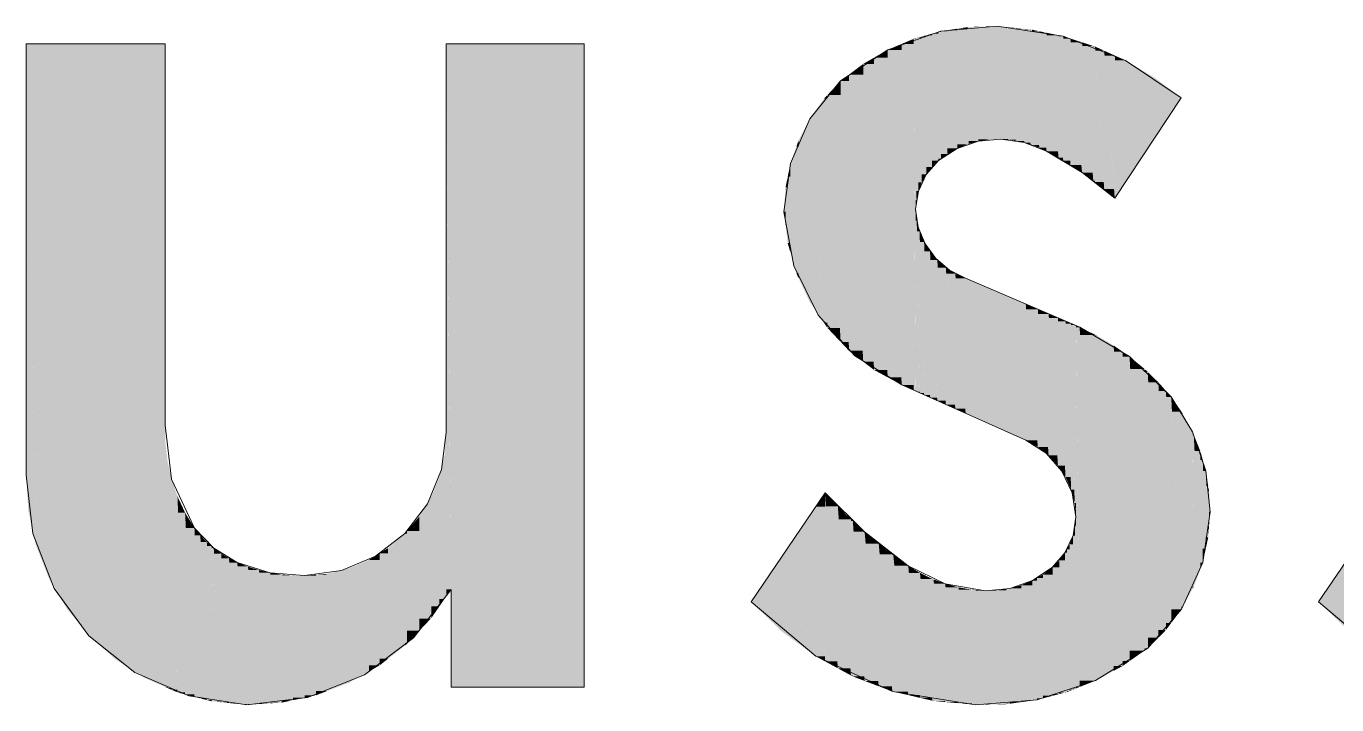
# Model space of a CAD drawing. Extents: x -1 to 1342, y -35 to 723.
# Drawn here: x 1221.172 to 1223.846, y 280.387 to 281.771 of the extents above; entities that cross this region are included whole.
import ezdxf

# ---------------------------------------------------------------- set-up
doc = ezdxf.new("R2010")
doc.units = 0
doc.layers.get('0').update_dxf_attribs({"lineweight": 18})
doc.layers.add('P11_Plankopf_Ausführung_AF_4_800 Plankopf', color=7, linetype='Continuous', lineweight=25)

# ---------------------------------------------------------------- blocks, each defined once
blk = doc.blocks.new('Referenz-A0SKLQSHLL', base_point=(1054.4775, 131.3883))
at = {"layer": 'P11_Plankopf_Ausführung_AF_4_800 Plankopf', "color": 0, "linetype": 'Continuous', "lineweight": 13, "ltscale": 16.9}
for p, q in [((1223.0384, 281.7609), (1222.9299, 281.7229)), ((1223.153, 281.7711), (1223.0384, 281.7609)), ((1223.288, 281.7507), (1223.153, 281.7711)), ((1221.4562, 281.7353), (1221.1724, 281.7353)), ((1221.1724, 281.7353), (1221.1724, 280.8554)), ((1221.4562, 280.9576), (1221.4562, 281.7353)), ((1222.3105, 281.7353), (1222.0292, 281.7353)), ((1222.0292, 281.7353), (1222.0292, 280.9423)), ((1222.3105, 280.4231), (1222.3105, 281.7353)), ((1223.4153, 281.7013), (1223.288, 281.7507)), ((1222.9299, 281.7229), (1222.834, 281.6595)), ((1223.5287, 281.6253), (1223.4153, 281.7013)), ((1222.834, 281.6595), (1222.7711, 281.5825)), ((1223.3932, 281.4205), (1223.5287, 281.6253)), ((1222.7711, 281.5825), (1222.7315, 281.4912)), ((1223.0718, 281.5218), (1223.0334, 281.497)), ((1223.115, 281.5367), (1223.0718, 281.5218)), ((1223.1605, 281.5408), (1223.115, 281.5367)), ((1223.2085, 281.5338), (1223.1605, 281.5408)), ((1223.2538, 281.5162), (1223.2085, 281.5338)), ((1223.0334, 281.497), (1223.0086, 281.4688)), ((1223.3265, 281.4727), (1223.2538, 281.5162)), ((1222.7315, 281.4912), (1222.7183, 281.3926)), ((1223.0086, 281.4688), (1222.9926, 281.4348)), ((1223.3932, 281.4205), (1223.3265, 281.4727)), ((1222.9926, 281.4348), (1222.9868, 281.3977)), ((1222.7183, 281.3926), (1222.7383, 281.2823)), ((1222.9868, 281.3977), (1222.9923, 281.3613)), ((1222.9923, 281.3613), (1223.0063, 281.3272)), ((1223.0063, 281.3272), (1223.028, 281.2974)), ((1222.7383, 281.2823), (1222.7878, 281.1817)), ((1223.028, 281.2974), (1223.0561, 281.2736)), ((1223.0561, 281.2736), (1223.0889, 281.257)), ((1223.3216, 281.1572), (1223.0889, 281.257)), ((1222.7878, 281.1817), (1222.8632, 281.0987)), ((1223.4234, 281.0973), (1223.3216, 281.1572)), ((1222.8632, 281.0987), (1222.9585, 281.0397)), ((1223.5084, 281.0153), (1223.4234, 281.0973)), ((1222.9585, 281.0397), (1223.2116, 280.9269)), ((1223.552, 280.9438), (1223.5084, 281.0153)), ((1221.4562, 280.9576), (1221.4689, 280.8477)), ((1222.0196, 280.8671), (1222.0292, 280.9423)), ((1223.5789, 280.8644), (1223.552, 280.9438)), ((1223.253, 280.9006), (1223.2116, 280.9269)), ((1223.2855, 280.8638), (1223.253, 280.9006)), ((1221.1724, 280.8554), (1221.1857, 280.7363)), ((1221.991, 280.797), (1222.0196, 280.8671)), ((1223.3064, 280.8194), (1223.2855, 280.8638)), ((1223.5877, 280.7811), (1223.5789, 280.8644)), ((1221.4689, 280.8477), (1221.5157, 280.7475)), ((1222.8025, 280.8196), (1222.6515, 280.5972)), ((1222.8025, 280.8196), (1222.8828, 280.7403)), ((1223.3141, 280.7709), (1223.3064, 280.8194)), ((1223.96, 280.8196), (1223.8091, 280.5972)), ((1221.9451, 280.7366), (1221.991, 280.797)), ((1223.308, 280.7325), (1223.3141, 280.7709)), ((1223.5728, 280.6774), (1223.5877, 280.7811)), ((1221.5157, 280.7475), (1221.555, 280.707)), ((1221.1857, 280.7363), (1221.2294, 280.6247)), ((1221.8852, 280.6902), (1221.9451, 280.7366)), ((1222.8828, 280.7403), (1222.9719, 280.6709)), ((1223.2916, 280.6972), (1223.308, 280.7325)), ((1221.555, 280.707), (1221.6031, 280.6774)), ((1223.2662, 280.6677), (1223.2916, 280.6972)), ((1221.6031, 280.6774), (1221.6702, 280.6566)), ((1221.8154, 280.6609), (1221.8852, 280.6902)), ((1222.9719, 280.6709), (1223.0472, 280.6341)), ((1223.2251, 280.6407), (1223.2662, 280.6677)), ((1223.5293, 280.582), (1223.5728, 280.6774)), ((1221.6702, 280.6566), (1221.7403, 280.6507)), ((1221.7403, 280.6507), (1221.8154, 280.6609)), ((1223.1788, 280.6245), (1223.2251, 280.6407)), ((1221.2294, 280.6247), (1221.3005, 280.5282)), ((1221.9626, 280.524), (1222.0394, 280.6227)), ((1222.0394, 280.6227), (1222.0394, 280.4231)), ((1223.0472, 280.6341), (1223.1298, 280.62)), ((1223.1298, 280.62), (1223.1788, 280.6245)), ((1222.6515, 280.5972), (1222.7831, 280.4862)), ((1223.8091, 280.5972), (1223.9406, 280.4862)), ((1223.4607, 280.5027), (1223.5293, 280.582)), ((1221.3005, 280.5282), (1221.3941, 280.4533)), ((1221.8627, 280.4487), (1221.9626, 280.524)), ((1222.7831, 280.4862), (1222.9395, 280.4145)), ((1223.354, 280.4365), (1223.4607, 280.5027)), ((1221.3941, 280.4533), (1221.5039, 280.4053)), ((1221.7466, 280.4021), (1221.8627, 280.4487)), ((1223.2346, 280.3973), (1223.354, 280.4365)), ((1221.5039, 280.4053), (1221.6224, 280.3873)), ((1221.6224, 280.3873), (1221.7466, 280.4021)), ((1222.0394, 280.4231), (1222.3105, 280.4231)), ((1222.9395, 280.4145), (1223.1094, 280.3873)), ((1223.1094, 280.3873), (1223.2346, 280.3973))]:
    blk.add_line(p, q, dxfattribs=at)
at = {"layer": 'P11_Plankopf_Ausführung_AF_4_800 Plankopf', "color": 0, "linetype": 'Continuous', "lineweight": 0, "ltscale": 0.0169}
for points in [[(1223.0384, 281.7595), (1223.0334, 281.7595), (1223.0384, 281.7609)], [(1223.0518, 281.7609), (1223.0384, 281.7609), (1223.0518, 281.7629)], [(1223.0518, 281.5105), (1223.0384, 281.5105), (1223.0384, 281.7609)], [(1223.0518, 281.5105), (1223.0518, 281.7609), (1223.0384, 281.7609)], [(1223.0718, 281.7629), (1223.0518, 281.7629), (1223.0718, 281.766)], [(1223.0718, 281.5218), (1223.0518, 281.5218), (1223.0518, 281.7629)], [(1223.0718, 281.5218), (1223.0718, 281.7629), (1223.0518, 281.7629)], [(1223.0929, 281.766), (1223.0718, 281.766), (1223.0929, 281.7692)], [(1223.0929, 281.5305), (1223.0718, 281.5305), (1223.0718, 281.766)], [(1223.0929, 281.5305), (1223.0929, 281.766), (1223.0718, 281.766)], [(1223.0954, 281.7692), (1223.0929, 281.7692), (1223.0954, 281.7695)], [(1223.0954, 281.5312), (1223.0929, 281.5312), (1223.0929, 281.7692)], [(1223.0954, 281.5312), (1223.0954, 281.7692), (1223.0929, 281.7692)], [(1223.115, 281.7695), (1223.0954, 281.7695), (1223.115, 281.7701)], [(1223.115, 281.5367), (1223.0954, 281.5367), (1223.0954, 281.7695)], [(1223.115, 281.5367), (1223.115, 281.7695), (1223.0954, 281.7695)], [(1223.1376, 281.7701), (1223.115, 281.7701), (1223.1376, 281.7707)], [(1223.1376, 281.5401), (1223.115, 281.5401), (1223.115, 281.7701)], [(1223.1376, 281.5401), (1223.1376, 281.7701), (1223.115, 281.7701)], [(1223.153, 281.7707), (1223.1376, 281.7707), (1223.153, 281.7711)], [(1223.153, 281.5406), (1223.1376, 281.5406), (1223.1376, 281.7707)], [(1223.153, 281.5406), (1223.153, 281.7707), (1223.1376, 281.7707)], [(1223.1605, 281.5408), (1223.153, 281.5408), (1223.153, 281.7711)], [(1223.1605, 281.7704), (1223.153, 281.7704), (1223.153, 281.7711)], [(1223.1605, 281.5408), (1223.1605, 281.7704), (1223.153, 281.7704)], [(1223.1766, 281.5408), (1223.1605, 281.5408), (1223.1605, 281.7704)], [(1223.1767, 281.7688), (1223.1606, 281.7688), (1223.1605, 281.7704)], [(1223.1767, 281.5397), (1223.1767, 281.7688), (1223.1606, 281.7688)], [(1223.1926, 281.5397), (1223.1767, 281.5397), (1223.1767, 281.7688)], [(1223.1927, 281.7673), (1223.1768, 281.7673), (1223.1767, 281.7688)], [(1223.1927, 281.5373), (1223.1927, 281.7673), (1223.1768, 281.7673)], [(1223.2083, 281.5373), (1223.1927, 281.5373), (1223.1927, 281.7673)], [(1223.2085, 281.7658), (1223.1928, 281.7658), (1223.1927, 281.7673)], [(1223.2085, 281.5338), (1223.2085, 281.7658), (1223.1928, 281.7658)], [(1223.2209, 281.5338), (1223.2085, 281.5338), (1223.2085, 281.7658)], [(1223.2211, 281.7646), (1223.2086, 281.7646), (1223.2085, 281.7658)], [(1223.2211, 281.53), (1223.2211, 281.7646), (1223.2086, 281.7646)], [(1223.2241, 281.53), (1223.2211, 281.53), (1223.2211, 281.7646)], [(1223.2241, 281.764), (1223.2211, 281.764), (1223.2211, 281.7646)], [(1223.2241, 281.529), (1223.2241, 281.764), (1223.2211, 281.764)], [(1223.2388, 281.529), (1223.2241, 281.529), (1223.2241, 281.764)], [(1223.2392, 281.7608), (1223.2243, 281.7608), (1223.2241, 281.764)], [(1223.2392, 281.5232), (1223.2392, 281.7608), (1223.2243, 281.7608)], [(1223.2534, 281.5232), (1223.2392, 281.5232), (1223.2392, 281.7608)], [(1223.2538, 281.7578), (1223.2394, 281.7578), (1223.2392, 281.7608)], [(1221.1763, 280.8554), (1221.1724, 280.8554), (1221.1724, 281.7353)], [(1221.1766, 280.7835), (1221.1766, 281.7353), (1221.1724, 281.7353)], [(1221.191, 280.7835), (1221.1766, 280.7835), (1221.1766, 281.7353)], [(1221.1921, 280.7131), (1221.1921, 281.7353), (1221.1766, 281.7353)], [(1221.2167, 280.7131), (1221.1921, 280.7131), (1221.1921, 281.7353)], [(1221.2183, 280.646), (1221.2183, 281.7353), (1221.1921, 281.7353)], [(1221.2528, 280.646), (1221.2183, 280.646), (1221.2183, 281.7353)], [(1221.2548, 280.5839), (1221.2548, 281.7353), (1221.2183, 281.7353)], [(1221.2984, 280.5839), (1221.2548, 280.5839), (1221.2548, 281.7353)], [(1221.3005, 280.5282), (1221.3005, 281.7353), (1221.2548, 281.7353)], [(1221.3523, 280.5282), (1221.3005, 280.5282), (1221.3005, 281.7353)], [(1221.3543, 280.4803), (1221.3543, 281.7353), (1221.3005, 281.7353)], [(1221.4132, 280.4803), (1221.3543, 280.4803), (1221.3543, 281.7353)], [(1221.415, 280.4415), (1221.415, 281.7353), (1221.3543, 281.7353)], [(1221.4556, 280.4415), (1221.415, 280.4415), (1221.415, 281.7353)], [(1221.4562, 280.9576), (1221.4562, 281.7353), (1221.415, 281.7353)], [(1221.4562, 280.9576), (1221.4394, 280.9576), (1221.415, 281.7353)], [(1222.0364, 280.9423), (1222.0292, 280.9423), (1222.0292, 281.7353)], [(1222.0394, 280.6227), (1222.0394, 281.7353), (1222.0292, 281.7353)], [(1222.2693, 280.6227), (1222.0394, 280.6227), (1222.0394, 281.7353)], [(1222.3105, 280.4231), (1222.3105, 281.7353), (1222.0394, 281.7353)], [(1222.9585, 281.7229), (1222.9299, 281.7229), (1222.9585, 281.735)], [(1222.983, 281.735), (1222.9585, 281.735), (1222.983, 281.7453)], [(1222.9826, 281.0397), (1222.9585, 281.0397), (1222.9585, 281.735)], [(1222.983, 281.0288), (1222.983, 281.735), (1222.9585, 281.735)], [(1222.9868, 281.7453), (1222.983, 281.7453), (1222.9868, 281.7463)], [(1222.9867, 281.0288), (1222.983, 281.0288), (1222.983, 281.7453)], [(1222.9868, 281.0271), (1222.9868, 281.7453), (1222.983, 281.7453)], [(1222.9884, 281.7463), (1222.9868, 281.7463), (1222.9884, 281.7468)], [(1222.9884, 281.4165), (1222.9868, 281.4165), (1222.9868, 281.7463)], [(1222.9884, 281.4165), (1222.9884, 281.7463), (1222.9868, 281.7463)], [(1222.9926, 281.7468), (1222.9884, 281.7468), (1222.9926, 281.748)], [(1222.9926, 281.4348), (1222.9884, 281.4348), (1222.9884, 281.7468)], [(1222.9926, 281.4348), (1222.9926, 281.7468), (1222.9884, 281.7468)], [(1222.9994, 281.748), (1222.9926, 281.748), (1222.9994, 281.7499)], [(1222.9994, 281.4524), (1222.9926, 281.4524), (1222.9926, 281.748)], [(1222.9994, 281.4524), (1222.9994, 281.748), (1222.9926, 281.748)], [(1223.0086, 281.7499), (1222.9994, 281.7499), (1223.0086, 281.7525)], [(1223.0086, 281.4688), (1222.9994, 281.4688), (1222.9994, 281.7499)], [(1223.0086, 281.4688), (1223.0086, 281.7499), (1222.9994, 281.7499)], [(1223.02, 281.7525), (1223.0086, 281.7525), (1223.02, 281.7557)], [(1223.02, 281.4838), (1223.0086, 281.4838), (1223.0086, 281.7525)], [(1223.02, 281.4838), (1223.02, 281.7525), (1223.0086, 281.7525)], [(1223.0334, 281.7557), (1223.02, 281.7557), (1223.0334, 281.7595)], [(1223.0334, 281.497), (1223.02, 281.497), (1223.02, 281.7557)], [(1223.0334, 281.497), (1223.0334, 281.7557), (1223.02, 281.7557)], [(1223.0384, 281.5007), (1223.0334, 281.5007), (1223.0334, 281.7595)], [(1223.0384, 281.5007), (1223.0384, 281.7595), (1223.0334, 281.7595)], [(1223.2538, 281.5162), (1223.2538, 281.7578), (1223.2394, 281.7578)], [(1223.2773, 281.5162), (1223.2538, 281.5162), (1223.2538, 281.7578)], [(1223.2786, 281.7526), (1223.2543, 281.7526), (1223.2538, 281.7578)], [(1223.2786, 281.5027), (1223.2786, 281.7526), (1223.2543, 281.7526)], [(1223.2878, 281.5027), (1223.2786, 281.5027), (1223.2786, 281.7526)], [(1223.288, 281.7507), (1223.2787, 281.7507), (1223.2786, 281.7526)], [(1223.288, 281.4971), (1223.288, 281.7507), (1223.2787, 281.7507)], [(1223.3024, 281.4971), (1223.288, 281.4971), (1223.288, 281.7507)], [(1223.3029, 281.7459), (1223.2883, 281.7459), (1223.288, 281.7507)], [(1223.3029, 281.4882), (1223.3029, 281.7459), (1223.2883, 281.7459)], [(1223.3251, 281.4882), (1223.3029, 281.4882), (1223.3029, 281.7459)], [(1223.3265, 281.7382), (1223.3035, 281.7382), (1223.3029, 281.7459)], [(1223.3265, 281.4727), (1223.3265, 281.7382), (1223.3035, 281.7382)], [(1223.3481, 281.4727), (1223.3265, 281.4727), (1223.3265, 281.7382)], [(1223.3494, 281.7307), (1223.3271, 281.7307), (1223.3265, 281.7382)], [(1222.902, 281.6942), (1222.88, 281.6942), (1222.902, 281.7069)], [(1222.9299, 281.7069), (1222.902, 281.7069), (1222.9299, 281.7229)], [(1222.9292, 281.0702), (1222.902, 281.0702), (1222.902, 281.7069)], [(1222.9299, 281.0551), (1222.9299, 281.7069), (1222.902, 281.7069)], [(1222.9578, 281.0551), (1222.9299, 281.0551), (1222.9299, 281.7229)], [(1222.9585, 281.0397), (1222.9585, 281.7229), (1222.9299, 281.7229)], [(1223.3494, 281.4563), (1223.3494, 281.7307), (1223.3271, 281.7307)], [(1223.353, 281.4563), (1223.3494, 281.4563), (1223.3494, 281.7307)], [(1223.353, 281.7295), (1223.3494, 281.7295), (1223.3494, 281.7307)], [(1223.353, 281.4534), (1223.353, 281.7295), (1223.3494, 281.7295)], [(1223.3707, 281.4534), (1223.353, 281.4534), (1223.353, 281.7295)], [(1223.3717, 281.7211), (1223.3536, 281.7211), (1223.353, 281.7295)], [(1223.3717, 281.4389), (1223.3717, 281.7211), (1223.3536, 281.7211)], [(1223.3918, 281.4389), (1223.3717, 281.4389), (1223.3717, 281.7211)], [(1223.3932, 281.7113), (1223.3724, 281.7113), (1223.3717, 281.7211)], [(1223.3932, 281.4205), (1223.3932, 281.7113), (1223.3724, 281.7113)], [(1223.4153, 281.454), (1223.3932, 281.454), (1223.3932, 281.7113)], [(1223.4153, 281.7013), (1223.394, 281.7013), (1223.3932, 281.7113)], [(1222.88, 281.6724), (1222.851, 281.6724), (1222.88, 281.6942)], [(1222.9014, 281.087), (1222.88, 281.087), (1222.88, 281.6942)], [(1222.902, 281.0702), (1222.902, 281.6942), (1222.88, 281.6942)], [(1223.4153, 281.454), (1223.4153, 281.7013), (1223.394, 281.7013)], [(1223.4741, 281.5428), (1223.4153, 281.5428), (1223.4153, 281.7013)], [(1223.4741, 281.6664), (1223.4283, 281.6664), (1223.4153, 281.7013)], [(1222.834, 281.6307), (1222.8069, 281.6307), (1222.834, 281.6595)], [(1222.851, 281.6595), (1222.834, 281.6595), (1222.851, 281.6724)], [(1222.8505, 281.1273), (1222.834, 281.1273), (1222.834, 281.6595)], [(1222.851, 281.1092), (1222.851, 281.6595), (1222.834, 281.6595)], [(1222.8789, 281.1092), (1222.851, 281.1092), (1222.851, 281.6724)], [(1222.88, 281.087), (1222.88, 281.6724), (1222.851, 281.6724)], [(1223.4741, 281.5428), (1223.4741, 281.6664), (1223.4283, 281.6664)], [(1223.5287, 281.6253), (1223.4741, 281.6253), (1223.4741, 281.6664)], [(1222.8069, 281.6232), (1222.7999, 281.6232), (1222.8069, 281.6307)], [(1222.8324, 281.1559), (1222.8069, 281.1559), (1222.8069, 281.6307)], [(1222.834, 281.1273), (1222.834, 281.6307), (1222.8069, 281.6307)], [(1222.7999, 281.5825), (1222.7711, 281.5825), (1222.7999, 281.6232)], [(1222.8068, 281.1663), (1222.7999, 281.1663), (1222.7999, 281.6232)], [(1222.8069, 281.1559), (1222.8069, 281.6232), (1222.7999, 281.6232)], [(1223.4741, 281.5428), (1223.5287, 281.6253), (1223.4741, 281.6253)], [(1222.7708, 281.5382), (1222.7481, 281.5382), (1222.7708, 281.582)], [(1222.7711, 281.582), (1222.7708, 281.582), (1222.7711, 281.5825)], [(1222.7711, 281.209), (1222.7708, 281.209), (1222.7708, 281.582)], [(1222.7711, 281.2086), (1222.7711, 281.582), (1222.7708, 281.582)], [(1222.7969, 281.2086), (1222.7711, 281.2086), (1222.7711, 281.5825)], [(1222.7999, 281.1663), (1222.7999, 281.5825), (1222.7711, 281.5825)], [(1222.7436, 281.4912), (1222.7315, 281.4912), (1222.7436, 281.5253)], [(1222.7481, 281.5253), (1222.7436, 281.5253), (1222.7481, 281.5382)], [(1222.748, 281.2671), (1222.7436, 281.2671), (1222.7436, 281.5253)], [(1222.7481, 281.2574), (1222.7481, 281.5253), (1222.7436, 281.5253)], [(1222.7675, 281.2574), (1222.7481, 281.2574), (1222.7481, 281.5382)], [(1222.7708, 281.209), (1222.7708, 281.5382), (1222.7481, 281.5382)], [(1223.0518, 281.5105), (1223.0718, 281.5218), (1223.0518, 281.5218)], [(1223.0718, 281.5218), (1223.0929, 281.5305), (1223.0718, 281.5305)], [(1223.0929, 281.5305), (1223.0954, 281.5312), (1223.0929, 281.5312)], [(1223.0954, 281.5312), (1223.115, 281.5367), (1223.0954, 281.5367)], [(1223.115, 281.5367), (1223.1376, 281.5401), (1223.115, 281.5401)], [(1223.1376, 281.5401), (1223.153, 281.5406), (1223.1376, 281.5406)], [(1223.153, 281.5406), (1223.1605, 281.5408), (1223.153, 281.5408)], [(1223.1767, 281.5397), (1223.1766, 281.5408), (1223.1605, 281.5408)], [(1223.1927, 281.5373), (1223.1926, 281.5397), (1223.1767, 281.5397)], [(1223.2085, 281.5338), (1223.2083, 281.5373), (1223.1927, 281.5373)], [(1223.2211, 281.53), (1223.2209, 281.5338), (1223.2085, 281.5338)], [(1223.2241, 281.529), (1223.2241, 281.53), (1223.2211, 281.53)], [(1223.2392, 281.5232), (1223.2388, 281.529), (1223.2241, 281.529)], [(1223.2538, 281.5162), (1223.2534, 281.5232), (1223.2392, 281.5232)], [(1223.4153, 281.454), (1223.4741, 281.5428), (1223.4153, 281.5428)], [(1223.02, 281.4838), (1223.0334, 281.497), (1223.02, 281.497)], [(1223.0334, 281.497), (1223.0384, 281.5007), (1223.0334, 281.5007)], [(1223.0384, 281.5007), (1223.0518, 281.5105), (1223.0384, 281.5105)], [(1223.2786, 281.5027), (1223.2773, 281.5162), (1223.2538, 281.5162)], [(1223.288, 281.4971), (1223.2878, 281.5027), (1223.2786, 281.5027)], [(1223.3029, 281.4882), (1223.3024, 281.4971), (1223.288, 281.4971)], [(1222.7315, 281.464), (1222.7259, 281.464), (1222.7315, 281.4912)], [(1222.7413, 281.3094), (1222.7315, 281.3094), (1222.7315, 281.4912)], [(1222.7436, 281.2671), (1222.7436, 281.4912), (1222.7315, 281.4912)], [(1222.9994, 281.4524), (1223.0086, 281.4688), (1222.9994, 281.4688)], [(1223.0086, 281.4688), (1223.02, 281.4838), (1223.0086, 281.4838)], [(1223.3265, 281.4727), (1223.3251, 281.4882), (1223.3029, 281.4882)], [(1223.3494, 281.4563), (1223.3481, 281.4727), (1223.3265, 281.4727)], [(1222.7215, 281.3926), (1222.7183, 281.3926), (1222.7215, 281.4424)], [(1222.7259, 281.4424), (1222.7215, 281.4424), (1222.7259, 281.464)], [(1222.7245, 281.3659), (1222.7215, 281.3659), (1222.7215, 281.4424)], [(1222.7259, 281.3289), (1222.7259, 281.4424), (1222.7215, 281.4424)], [(1222.7308, 281.3289), (1222.7259, 281.3289), (1222.7259, 281.464)], [(1222.7315, 281.3094), (1222.7315, 281.464), (1222.7259, 281.464)], [(1222.9926, 281.4348), (1222.9994, 281.4524), (1222.9926, 281.4524)], [(1223.353, 281.4534), (1223.353, 281.4563), (1223.3494, 281.4563)], [(1223.3717, 281.4389), (1223.3707, 281.4534), (1223.353, 281.4534)], [(1223.3932, 281.4205), (1223.4153, 281.454), (1223.3932, 281.454)], [(1222.9868, 281.3977), (1222.9884, 281.4165), (1222.9868, 281.4165)], [(1222.9884, 281.4165), (1222.9926, 281.4348), (1222.9884, 281.4348)], [(1223.3932, 281.4205), (1223.3918, 281.4389), (1223.3717, 281.4389)], [(1222.7215, 281.3659), (1222.7215, 281.3926), (1222.7183, 281.3926)], [(1222.9892, 281.0271), (1222.9868, 281.0271), (1222.9868, 281.3977)], [(1222.9892, 281.3748), (1222.9869, 281.3748), (1222.9868, 281.3977)], [(1222.7259, 281.3289), (1222.7245, 281.3659), (1222.7215, 281.3659)], [(1222.9892, 281.026), (1222.9892, 281.3748), (1222.9869, 281.3748)], [(1222.995, 281.026), (1222.9892, 281.026), (1222.9892, 281.3748)], [(1222.9951, 281.3525), (1222.9896, 281.3525), (1222.9892, 281.3748)], [(1222.9951, 281.0234), (1222.9951, 281.3525), (1222.9896, 281.3525)], [(1223.004, 281.0234), (1222.9951, 281.0234), (1222.9951, 281.3525)], [(1223.0042, 281.3313), (1222.9956, 281.3313), (1222.9951, 281.3525)], [(1222.7315, 281.3094), (1222.7308, 281.3289), (1222.7259, 281.3289)], [(1222.7436, 281.2671), (1222.7413, 281.3094), (1222.7315, 281.3094)], [(1223.0042, 281.0193), (1223.0042, 281.3313), (1222.9956, 281.3313)], [(1223.0161, 281.0193), (1223.0042, 281.0193), (1223.0042, 281.3313)], [(1223.0163, 281.3117), (1223.0049, 281.3117), (1223.0042, 281.3313)], [(1223.0163, 281.0139), (1223.0163, 281.3117), (1223.0049, 281.3117)], [(1223.0308, 281.0139), (1223.0163, 281.0139), (1223.0163, 281.3117)], [(1223.0312, 281.2941), (1223.0171, 281.2941), (1223.0163, 281.3117)], [(1223.0312, 281.0073), (1223.0312, 281.2941), (1223.0171, 281.2941)], [(1223.0481, 281.0073), (1223.0312, 281.0073), (1223.0312, 281.2941)], [(1223.0485, 281.2789), (1223.0321, 281.2789), (1223.0312, 281.2941)], [(1223.0485, 280.9996), (1223.0485, 281.2789), (1223.0321, 281.2789)], [(1223.0673, 280.9996), (1223.0485, 280.9996), (1223.0485, 281.2789)], [(1223.0679, 281.2665), (1223.0494, 281.2665), (1223.0485, 281.2789)], [(1222.7481, 281.2574), (1222.748, 281.2671), (1222.7436, 281.2671)], [(1222.7708, 281.209), (1222.7675, 281.2574), (1222.7481, 281.2574)], [(1223.0679, 280.9909), (1223.0679, 281.2665), (1223.0494, 281.2665)], [(1223.0883, 280.9909), (1223.0679, 280.9909), (1223.0679, 281.2665)], [(1223.0889, 281.257), (1223.0686, 281.257), (1223.0679, 281.2665)], [(1223.0889, 280.9816), (1223.0889, 281.257), (1223.0686, 281.257)], [(1223.1913, 280.9816), (1223.0889, 280.9816), (1223.0889, 281.257)], [(1223.2116, 281.2044), (1223.1085, 281.2044), (1223.0889, 281.257)], [(1222.7711, 281.2086), (1222.7711, 281.209), (1222.7708, 281.209)], [(1222.7999, 281.1663), (1222.7969, 281.2086), (1222.7711, 281.2086)], [(1223.2116, 280.9269), (1223.2116, 281.2044), (1223.1085, 281.2044)], [(1223.235, 280.9269), (1223.2116, 280.9269), (1223.2116, 281.2044)], [(1223.2362, 281.1939), (1223.2125, 281.1939), (1223.2116, 281.2044)], [(1223.2362, 280.9133), (1223.2362, 281.1939), (1223.2125, 281.1939)], [(1223.257, 280.9133), (1223.2362, 280.9133), (1223.2362, 281.1939)], [(1223.2583, 281.1844), (1223.2369, 281.1844), (1223.2362, 281.1939)], [(1223.2583, 280.8959), (1223.2583, 281.1844), (1223.2369, 281.1844)], [(1223.276, 280.8959), (1223.2583, 280.8959), (1223.2583, 281.1844)], [(1223.2773, 281.1762), (1223.2588, 281.1762), (1223.2583, 281.1844)], [(1223.2773, 280.8752), (1223.2773, 281.1762), (1223.2588, 281.1762)], [(1223.2916, 280.8752), (1223.2773, 280.8752), (1223.2773, 281.1762)], [(1223.2927, 281.1696), (1223.2776, 281.1696), (1223.2773, 281.1762)], [(1222.8069, 281.1559), (1222.8068, 281.1663), (1222.7999, 281.1663)], [(1222.834, 281.1273), (1222.8324, 281.1559), (1222.8069, 281.1559)], [(1223.2927, 280.8517), (1223.2927, 281.1696), (1223.2776, 281.1696)], [(1223.3033, 280.8517), (1223.2927, 280.8517), (1223.2927, 281.1696)], [(1223.3042, 281.1647), (1223.2929, 281.1647), (1223.2927, 281.1696)], [(1223.3042, 280.8261), (1223.3042, 281.1647), (1223.2929, 281.1647)], [(1223.3108, 280.8261), (1223.3042, 280.8261), (1223.3042, 281.1647)], [(1223.3114, 281.1616), (1223.3042, 281.1616), (1223.3042, 281.1647)], [(1223.3114, 280.7989), (1223.3114, 281.1616), (1223.3042, 281.1616)], [(1223.3139, 280.7989), (1223.3114, 280.7989), (1223.3114, 281.1616)], [(1223.3141, 281.1604), (1223.3114, 281.1604), (1223.3114, 281.1616)], [(1223.3141, 280.7709), (1223.3141, 281.1604), (1223.3114, 281.1604)], [(1223.3216, 280.4237), (1223.3141, 280.4237), (1223.3141, 281.1604)], [(1223.3216, 281.1572), (1223.3142, 281.1572), (1223.3141, 281.1604)], [(1223.3216, 280.4237), (1223.3216, 281.1572), (1223.3142, 281.1572)], [(1223.354, 280.4365), (1223.3216, 280.4365), (1223.3216, 281.1572)], [(1223.354, 281.1415), (1223.3223, 281.1415), (1223.3216, 281.1572)], [(1222.851, 281.1092), (1222.8505, 281.1273), (1222.834, 281.1273)], [(1223.354, 280.4365), (1223.354, 281.1415), (1223.3223, 281.1415)], [(1223.3571, 280.4382), (1223.354, 280.4382), (1223.354, 281.1415)], [(1223.3571, 281.14), (1223.354, 281.14), (1223.354, 281.1415)], [(1223.3571, 280.4382), (1223.3571, 281.14), (1223.354, 281.14)], [(1223.3911, 280.4566), (1223.3571, 280.4566), (1223.3571, 281.14)], [(1223.3911, 281.12), (1223.3581, 281.12), (1223.3571, 281.14)], [(1223.3911, 280.4566), (1223.3911, 281.12), (1223.3581, 281.12)], [(1223.4093, 280.4664), (1223.3911, 280.4664), (1223.3911, 281.12)], [(1223.4093, 281.1072), (1223.3915, 281.1072), (1223.3911, 281.12)], [(1222.88, 281.087), (1222.8789, 281.1092), (1222.851, 281.1092)], [(1223.4093, 280.4664), (1223.4093, 281.1072), (1223.3915, 281.1072)], [(1223.4234, 280.4764), (1223.4093, 280.4764), (1223.4093, 281.1072)], [(1223.4234, 281.0973), (1223.4095, 281.0973), (1223.4093, 281.1072)], [(1223.4234, 280.4764), (1223.4234, 281.0973), (1223.4095, 281.0973)], [(1223.4539, 280.4979), (1223.4234, 280.4979), (1223.4234, 281.0973)], [(1223.4539, 281.0723), (1223.4247, 281.0723), (1223.4234, 281.0973)], [(1222.902, 281.0702), (1222.9014, 281.087), (1222.88, 281.087)], [(1222.9299, 281.0551), (1222.9292, 281.0702), (1222.902, 281.0702)], [(1223.4539, 280.4979), (1223.4539, 281.0723), (1223.4247, 281.0723)], [(1223.4607, 280.5027), (1223.4539, 280.5027), (1223.4539, 281.0723)], [(1223.4607, 281.0657), (1223.454, 281.0657), (1223.4539, 281.0723)], [(1223.4607, 280.5027), (1223.4607, 281.0657), (1223.454, 281.0657)], [(1223.4823, 280.5243), (1223.4607, 280.5243), (1223.4607, 281.0657)], [(1223.4823, 281.0448), (1223.4615, 281.0448), (1223.4607, 281.0657)], [(1222.9585, 281.0397), (1222.9578, 281.0551), (1222.9299, 281.0551)], [(1222.983, 281.0288), (1222.9826, 281.0397), (1222.9585, 281.0397)], [(1223.4823, 280.5243), (1223.4823, 281.0448), (1223.4615, 281.0448)], [(1223.4978, 280.5399), (1223.4823, 280.5399), (1223.4823, 281.0448)], [(1223.4978, 281.0273), (1223.4828, 281.0273), (1223.4823, 281.0448)], [(1222.9868, 281.0271), (1222.9867, 281.0288), (1222.983, 281.0288)], [(1222.9892, 281.026), (1222.9892, 281.0271), (1222.9868, 281.0271)], [(1222.9951, 281.0234), (1222.995, 281.026), (1222.9892, 281.026)], [(1223.0042, 281.0193), (1223.004, 281.0234), (1222.9951, 281.0234)], [(1223.0163, 281.0139), (1223.0161, 281.0193), (1223.0042, 281.0193)], [(1223.0312, 281.0073), (1223.0308, 281.0139), (1223.0163, 281.0139)], [(1223.4978, 280.5399), (1223.4978, 281.0273), (1223.4828, 281.0273)], [(1223.5084, 280.5541), (1223.4978, 280.5541), (1223.4978, 281.0273)], [(1223.5084, 281.0153), (1223.4981, 281.0153), (1223.4978, 281.0273)], [(1223.5084, 280.5541), (1223.5084, 281.0153), (1223.4981, 281.0153)], [(1223.5293, 280.582), (1223.5084, 280.582), (1223.5084, 281.0153)], [(1223.5293, 280.985), (1223.5099, 280.985), (1223.5084, 281.0153)], [(1223.0485, 280.9996), (1223.0481, 281.0073), (1223.0312, 281.0073)], [(1223.0679, 280.9909), (1223.0673, 280.9996), (1223.0485, 280.9996)], [(1223.0889, 280.9816), (1223.0883, 280.9909), (1223.0679, 280.9909)], [(1223.5293, 280.582), (1223.5293, 280.985), (1223.5099, 280.985)], [(1223.5322, 280.5874), (1223.5293, 280.5874), (1223.5293, 280.985)], [(1223.5322, 280.9807), (1223.5293, 280.9807), (1223.5293, 280.985)], [(1223.2116, 280.9269), (1223.1913, 280.9816), (1223.0889, 280.9816)], [(1223.5322, 280.5874), (1223.5322, 280.9807), (1223.5293, 280.9807)], [(1223.552, 280.6237), (1223.5322, 280.6237), (1223.5322, 280.9807)], [(1223.552, 280.9438), (1223.5343, 280.9438), (1223.5322, 280.9807)], [(1221.4562, 280.4234), (1221.4562, 280.9576), (1221.4394, 280.9576)], [(1221.4565, 280.4234), (1221.4562, 280.4234), (1221.4562, 280.9576)], [(1221.4565, 280.9206), (1221.4562, 280.9206), (1221.4562, 280.9576)], [(1222.0292, 280.8968), (1222.0258, 280.8968), (1222.0292, 280.9423)], [(1222.0394, 280.6227), (1222.0364, 280.9423), (1222.0292, 280.9423)], [(1222.0394, 280.6227), (1222.0292, 280.6227), (1222.0292, 280.9423)], [(1223.552, 280.6237), (1223.552, 280.9438), (1223.5343, 280.9438)], [(1223.5544, 280.6281), (1223.552, 280.6281), (1223.552, 280.9438)], [(1223.5544, 280.9378), (1223.5521, 280.9378), (1223.552, 280.9438)], [(1223.5544, 280.6281), (1223.5544, 280.9378), (1223.5521, 280.9378)], [(1223.5677, 280.6636), (1223.5544, 280.6636), (1223.5544, 280.9378)], [(1223.5677, 280.9048), (1223.556, 280.9048), (1223.5544, 280.9378)], [(1221.4565, 280.4233), (1221.4565, 280.9206), (1221.4562, 280.9206)], [(1221.4607, 280.4233), (1221.4565, 280.4233), (1221.4565, 280.9206)], [(1221.4607, 280.8838), (1221.4568, 280.8838), (1221.4565, 280.9206)], [(1223.2362, 280.9133), (1223.235, 280.9269), (1223.2116, 280.9269)], [(1223.2583, 280.8959), (1223.257, 280.9133), (1223.2362, 280.9133)], [(1223.5677, 280.6636), (1223.5677, 280.9048), (1223.556, 280.9048)], [(1223.5728, 280.6774), (1223.5677, 280.6774), (1223.5677, 280.9048)], [(1223.5728, 280.8865), (1223.5681, 280.8865), (1223.5677, 280.9048)], [(1221.4607, 280.4215), (1221.4607, 280.8838), (1221.4568, 280.8838)], [(1221.4688, 280.4215), (1221.4607, 280.4215), (1221.4607, 280.8838)], [(1221.4689, 280.8477), (1221.4613, 280.8477), (1221.4607, 280.8838)], [(1222.0258, 280.8525), (1222.0154, 280.8525), (1222.0258, 280.8968)], [(1222.0292, 280.6079), (1222.0258, 280.6079), (1222.0258, 280.8968)], [(1222.0292, 280.6079), (1222.0292, 280.8968), (1222.0258, 280.8968)], [(1223.2773, 280.8752), (1223.276, 280.8959), (1223.2583, 280.8959)], [(1223.5728, 280.6774), (1223.5728, 280.8865), (1223.5681, 280.8865)], [(1223.5789, 280.7055), (1223.5728, 280.7055), (1223.5728, 280.8865)], [(1223.5789, 280.8644), (1223.5735, 280.8644), (1223.5728, 280.8865)], [(1221.1766, 280.7835), (1221.1763, 280.8554), (1221.1724, 280.8554)], [(1222.0154, 280.8116), (1221.9987, 280.8116), (1222.0154, 280.8525)], [(1222.0258, 280.6031), (1222.0154, 280.6031), (1222.0154, 280.8525)], [(1222.0258, 280.6031), (1222.0258, 280.8525), (1222.0154, 280.8525)], [(1223.2927, 280.8517), (1223.2916, 280.8752), (1223.2773, 280.8752)], [(1223.3042, 280.8261), (1223.3033, 280.8517), (1223.2927, 280.8517)], [(1223.5789, 280.7055), (1223.5789, 280.8644), (1223.5735, 280.8644)], [(1223.5839, 280.7287), (1223.5789, 280.7287), (1223.5789, 280.8644)], [(1223.5839, 280.8333), (1223.5801, 280.8333), (1223.5789, 280.8644)], [(1221.4689, 280.4179), (1221.4689, 280.8477), (1221.4613, 280.8477)], [(1221.4807, 280.4179), (1221.4689, 280.4179), (1221.4689, 280.8477)], [(1221.4809, 280.8127), (1221.4698, 280.8127), (1221.4689, 280.8477)], [(1223.3114, 280.7989), (1223.3108, 280.8261), (1223.3042, 280.8261)], [(1223.5839, 280.7287), (1223.5839, 280.8333), (1223.5801, 280.8333)], [(1223.5856, 280.752), (1223.5839, 280.752), (1223.5839, 280.8333)], [(1223.5856, 280.823), (1223.5841, 280.823), (1223.5839, 280.8333)], [(1221.4809, 280.4127), (1221.4809, 280.8127), (1221.4698, 280.8127)], [(1221.481, 280.4127), (1221.4809, 280.4127), (1221.4809, 280.8127)], [(1221.481, 280.8124), (1221.4809, 280.8124), (1221.4809, 280.8127)], [(1221.481, 280.4126), (1221.481, 280.8124), (1221.4809, 280.8124)], [(1221.4964, 280.4126), (1221.481, 280.4126), (1221.481, 280.8124)], [(1221.4965, 280.7792), (1221.4823, 280.7792), (1221.481, 280.8124)], [(1221.9981, 280.7714), (1221.9745, 280.7714), (1221.9981, 280.8103)], [(1221.9987, 280.8103), (1221.9981, 280.8103), (1221.9987, 280.8116)], [(1221.9987, 280.5638), (1221.9981, 280.5638), (1221.9981, 280.8103)], [(1221.9987, 280.5638), (1221.9987, 280.8103), (1221.9981, 280.8103)], [(1222.0154, 280.588), (1221.9987, 280.588), (1221.9987, 280.8116)], [(1222.0154, 280.588), (1222.0154, 280.8116), (1221.9987, 280.8116)], [(1222.8025, 280.791), (1222.7831, 280.791), (1222.8025, 280.8196)], [(1222.8272, 280.4757), (1222.8025, 280.4757), (1222.8025, 280.8196)], [(1222.8282, 280.7921), (1222.8044, 280.7921), (1222.8025, 280.8196)], [(1223.3141, 280.7709), (1223.3139, 280.7989), (1223.3114, 280.7989)], [(1223.5856, 280.752), (1223.5856, 280.823), (1223.5841, 280.823)], [(1223.5877, 280.7811), (1223.5856, 280.7811), (1223.5856, 280.823)], [(1221.1921, 280.7131), (1221.191, 280.7835), (1221.1766, 280.7835)], [(1221.4965, 280.4085), (1221.4965, 280.7792), (1221.4823, 280.7792)], [(1221.5155, 280.4085), (1221.4965, 280.4085), (1221.4965, 280.7792)], [(1221.5157, 280.7475), (1221.4981, 280.7475), (1221.4965, 280.7792)], [(1221.9745, 280.7419), (1221.9496, 280.7419), (1221.9745, 280.7714)], [(1221.9981, 280.5632), (1221.9745, 280.5632), (1221.9745, 280.7714)], [(1221.9981, 280.5632), (1221.9981, 280.7714), (1221.9745, 280.7714)], [(1222.7831, 280.6886), (1222.7135, 280.6886), (1222.7831, 280.791)], [(1222.8018, 280.4862), (1222.7831, 280.4862), (1222.7831, 280.791)], [(1222.8025, 280.4757), (1222.8025, 280.791), (1222.7831, 280.791)], [(1222.8282, 280.4617), (1222.8282, 280.7921), (1222.8044, 280.7921)], [(1222.8539, 280.4617), (1222.8282, 280.4617), (1222.8282, 280.7921)], [(1222.855, 280.7657), (1222.8302, 280.7657), (1222.8282, 280.7921)], [(1223.3141, 280.7515), (1223.3124, 280.7515), (1223.3141, 280.7709)], [(1223.5856, 280.752), (1223.5877, 280.7811), (1223.5856, 280.7811)], [(1221.5157, 280.4035), (1221.5157, 280.7475), (1221.4981, 280.7475)], [(1221.5276, 280.4035), (1221.5157, 280.4035), (1221.5157, 280.7475)], [(1221.5277, 280.733), (1221.5162, 280.733), (1221.5157, 280.7475)], [(1222.855, 280.4472), (1222.855, 280.7657), (1222.8302, 280.7657)], [(1222.8588, 280.4472), (1222.855, 280.4472), (1222.855, 280.7657)], [(1222.8588, 280.7621), (1222.855, 280.7621), (1222.855, 280.7657)], [(1222.8588, 280.4451), (1222.8588, 280.7621), (1222.855, 280.7621)], [(1222.8821, 280.4451), (1222.8588, 280.4451), (1222.8588, 280.7621)], [(1222.8828, 280.7403), (1222.8604, 280.7403), (1222.8588, 280.7621)], [(1223.3124, 280.7325), (1223.308, 280.7325), (1223.3124, 280.7515)], [(1223.3141, 280.4207), (1223.3124, 280.4207), (1223.3124, 280.7515)], [(1223.3141, 280.4207), (1223.3141, 280.7515), (1223.3124, 280.7515)], [(1223.5839, 280.7287), (1223.5856, 280.752), (1223.5839, 280.752)], [(1221.5277, 280.4004), (1221.5277, 280.733), (1221.5162, 280.733)], [(1221.5407, 280.4004), (1221.5277, 280.4004), (1221.5277, 280.733)], [(1221.5408, 280.7194), (1221.5282, 280.7194), (1221.5277, 280.733)], [(1221.5408, 280.397), (1221.5408, 280.7194), (1221.5282, 280.7194)], [(1221.5506, 280.397), (1221.5408, 280.397), (1221.5408, 280.7194)], [(1221.5507, 280.7108), (1221.5411, 280.7108), (1221.5408, 280.7194)], [(1221.9451, 280.7069), (1221.9106, 280.7069), (1221.9451, 280.7366)], [(1221.9496, 280.7366), (1221.9451, 280.7366), (1221.9496, 280.7419)], [(1221.9496, 280.5117), (1221.9451, 280.5117), (1221.9451, 280.7366)], [(1221.9496, 280.5117), (1221.9496, 280.7366), (1221.9451, 280.7366)], [(1221.9745, 280.5382), (1221.9496, 280.5382), (1221.9496, 280.7419)], [(1221.9745, 280.5382), (1221.9745, 280.7419), (1221.9496, 280.7419)], [(1222.8828, 280.436), (1222.8828, 280.7403), (1222.8604, 280.7403)], [(1222.9106, 280.436), (1222.8828, 280.436), (1222.8828, 280.7403)], [(1222.9116, 280.716), (1222.885, 280.716), (1222.8828, 280.7403)], [(1223.308, 280.7143), (1223.3011, 280.7143), (1223.308, 280.7325)], [(1223.3124, 280.42), (1223.308, 280.42), (1223.308, 280.7325)], [(1223.3124, 280.42), (1223.3124, 280.7325), (1223.308, 280.7325)], [(1223.5789, 280.7055), (1223.5839, 280.7287), (1223.5789, 280.7287)], [(1221.2183, 280.646), (1221.2167, 280.7131), (1221.1921, 280.7131)], [(1221.5507, 280.3944), (1221.5507, 280.7108), (1221.5411, 280.7108)], [(1221.555, 280.3944), (1221.5507, 280.3944), (1221.5507, 280.7108)], [(1221.555, 280.707), (1221.5508, 280.707), (1221.5507, 280.7108)], [(1221.555, 280.394), (1221.555, 280.707), (1221.5508, 280.707)], [(1221.5701, 280.394), (1221.555, 280.394), (1221.555, 280.707)], [(1221.5702, 280.6958), (1221.5556, 280.6958), (1221.555, 280.707)], [(1221.5702, 280.3925), (1221.5702, 280.6958), (1221.5556, 280.6958)], [(1221.5862, 280.3925), (1221.5702, 280.3925), (1221.5702, 280.6958)], [(1221.5862, 280.6859), (1221.5707, 280.6859), (1221.5702, 280.6958)], [(1221.8932, 280.6829), (1221.8719, 280.6829), (1221.8932, 280.6961)], [(1221.9106, 280.6961), (1221.8932, 280.6961), (1221.9106, 280.7069)], [(1221.9106, 280.4811), (1221.8932, 280.4811), (1221.8932, 280.6961)], [(1221.9106, 280.4811), (1221.9106, 280.6961), (1221.8932, 280.6961)], [(1221.9451, 280.5082), (1221.9106, 280.5082), (1221.9106, 280.7069)], [(1221.9451, 280.5082), (1221.9451, 280.7069), (1221.9106, 280.7069)], [(1222.9116, 280.4251), (1222.9116, 280.716), (1222.885, 280.716)], [(1222.9385, 280.4251), (1222.9116, 280.4251), (1222.9116, 280.716)], [(1222.9395, 280.6942), (1222.9136, 280.6942), (1222.9116, 280.716)], [(1222.9395, 280.4145), (1222.9395, 280.6942), (1222.9136, 280.6942)], [(1222.9413, 280.4145), (1222.9395, 280.4145), (1222.9395, 280.6942)], [(1222.9413, 280.6928), (1222.9395, 280.6928), (1222.9395, 280.6942)], [(1222.9413, 280.4141), (1222.9413, 280.6928), (1222.9395, 280.6928)], [(1222.9711, 280.4141), (1222.9413, 280.4141), (1222.9413, 280.6928)], [(1222.9719, 280.6709), (1222.9436, 280.6709), (1222.9413, 280.6928)], [(1223.2916, 280.6816), (1223.2799, 280.6816), (1223.2916, 280.6972)], [(1223.2955, 280.6972), (1223.2916, 280.6972), (1223.2955, 280.7041)], [(1223.2955, 280.4133), (1223.2916, 280.4133), (1223.2916, 280.6972)], [(1223.2955, 280.4133), (1223.2955, 280.6972), (1223.2916, 280.6972)], [(1223.3011, 280.7041), (1223.2955, 280.7041), (1223.3011, 280.7143)], [(1223.3011, 280.4155), (1223.2955, 280.4155), (1223.2955, 280.7041)], [(1223.3011, 280.4155), (1223.3011, 280.7041), (1223.2955, 280.7041)], [(1223.308, 280.4183), (1223.3011, 280.4183), (1223.3011, 280.7143)], [(1223.308, 280.4183), (1223.308, 280.7143), (1223.3011, 280.7143)], [(1223.5728, 280.6774), (1223.5789, 280.7055), (1223.5728, 280.7055)], [(1221.5862, 280.3909), (1221.5862, 280.6859), (1221.5707, 280.6859)], [(1221.603, 280.3909), (1221.5862, 280.3909), (1221.5862, 280.6859)], [(1221.6031, 280.6774), (1221.5867, 280.6774), (1221.5862, 280.6859)], [(1221.6031, 280.3892), (1221.6031, 280.6774), (1221.5867, 280.6774)], [(1221.6223, 280.3892), (1221.6031, 280.3892), (1221.6031, 280.6774)], [(1221.6224, 280.6698), (1221.6036, 280.6698), (1221.6031, 280.6774)], [(1221.6224, 280.3873), (1221.6224, 280.6698), (1221.6036, 280.6698)], [(1221.6249, 280.3875), (1221.6224, 280.3875), (1221.6224, 280.6698)], [(1221.6249, 280.6689), (1221.6224, 280.6689), (1221.6224, 280.6698)], [(1221.6249, 280.3875), (1221.6249, 280.6689), (1221.6224, 280.6689)], [(1221.6474, 280.3889), (1221.6249, 280.3889), (1221.6249, 280.6689)], [(1221.6474, 280.6619), (1221.6255, 280.6619), (1221.6249, 280.6689)], [(1221.8299, 280.6544), (1221.7857, 280.6544), (1221.8299, 280.6653)], [(1221.8308, 280.6653), (1221.8299, 280.6653), (1221.8308, 280.6657)], [(1221.8308, 280.4323), (1221.8299, 280.4323), (1221.8299, 280.6653)], [(1221.8308, 280.4323), (1221.8308, 280.6653), (1221.8299, 280.6653)], [(1221.8719, 280.6657), (1221.8308, 280.6657), (1221.8719, 280.6829)], [(1221.8719, 280.4555), (1221.8308, 280.4555), (1221.8308, 280.6657)], [(1221.8719, 280.4555), (1221.8719, 280.6657), (1221.8308, 280.6657)], [(1221.8932, 280.4675), (1221.8719, 280.4675), (1221.8719, 280.6829)], [(1221.8932, 280.4675), (1221.8932, 280.6829), (1221.8719, 280.6829)], [(1222.7135, 280.5972), (1222.6515, 280.5972), (1222.7135, 280.6886)], [(1222.7655, 280.5372), (1222.7135, 280.5372), (1222.7135, 280.6886)], [(1222.7831, 280.4862), (1222.7831, 280.6886), (1222.7135, 280.6886)], [(1222.9719, 280.4071), (1222.9719, 280.6709), (1222.9436, 280.6709)], [(1222.9953, 280.4071), (1222.9719, 280.4071), (1222.9719, 280.6709)], [(1222.9958, 280.6563), (1222.9732, 280.6563), (1222.9719, 280.6709)], [(1223.2662, 280.6529), (1223.2465, 280.6529), (1223.2662, 280.6677)], [(1223.2799, 280.6677), (1223.2662, 280.6677), (1223.2799, 280.6816)], [(1223.2799, 280.4092), (1223.2662, 280.4092), (1223.2662, 280.6677)], [(1223.2799, 280.4092), (1223.2799, 280.6677), (1223.2662, 280.6677)], [(1223.2916, 280.4123), (1223.2799, 280.4123), (1223.2799, 280.6816)], [(1223.2916, 280.4123), (1223.2916, 280.6816), (1223.2799, 280.6816)], [(1223.5677, 280.6636), (1223.5728, 280.6774), (1223.5677, 280.6774)], [(1223.8711, 280.5972), (1223.8091, 280.5972), (1223.8711, 280.6886)], [(1221.2548, 280.5839), (1221.2528, 280.646), (1221.2183, 280.646)], [(1221.6474, 280.3889), (1221.6474, 280.6619), (1221.6255, 280.6619)], [(1221.6702, 280.3903), (1221.6474, 280.3903), (1221.6474, 280.6619)], [(1221.6702, 280.6566), (1221.6478, 280.6566), (1221.6474, 280.6619)], [(1221.6702, 280.3903), (1221.6702, 280.6566), (1221.6478, 280.6566)], [(1221.6934, 280.3917), (1221.6702, 280.3917), (1221.6702, 280.6566)], [(1221.6934, 280.6529), (1221.6705, 280.6529), (1221.6702, 280.6566)], [(1221.6934, 280.3917), (1221.6934, 280.6529), (1221.6705, 280.6529)], [(1221.6939, 280.3917), (1221.6934, 280.3917), (1221.6934, 280.6529)], [(1221.6939, 280.3917), (1221.6939, 280.6529), (1221.6934, 280.6529)], [(1221.6939, 280.6529), (1221.6934, 280.6529), (1221.6934, 280.6529)], [(1221.7168, 280.3967), (1221.6939, 280.3967), (1221.6939, 280.6529)], [(1221.7168, 280.651), (1221.6941, 280.651), (1221.6939, 280.6529)], [(1221.7168, 280.3967), (1221.7168, 280.651), (1221.6941, 280.651)], [(1221.7403, 280.4017), (1221.7168, 280.4017), (1221.7168, 280.651)], [(1221.7403, 280.6507), (1221.7168, 280.6507), (1221.7168, 280.651)], [(1221.7403, 280.4017), (1221.7403, 280.6507), (1221.7168, 280.6507)], [(1221.7639, 280.6507), (1221.7403, 280.6507), (1221.7639, 280.6526)], [(1221.7639, 280.4068), (1221.7403, 280.4068), (1221.7403, 280.6507)], [(1221.7639, 280.4068), (1221.7639, 280.6507), (1221.7403, 280.6507)], [(1221.7857, 280.6526), (1221.7639, 280.6526), (1221.7857, 280.6544)], [(1221.7857, 280.4151), (1221.7639, 280.4151), (1221.7639, 280.6526)], [(1221.7857, 280.4151), (1221.7857, 280.6526), (1221.7639, 280.6526)], [(1221.8299, 280.4319), (1221.7857, 280.4319), (1221.7857, 280.6544)], [(1221.8299, 280.4319), (1221.8299, 280.6544), (1221.7857, 280.6544)], [(1222.9958, 280.4015), (1222.9958, 280.6563), (1222.9732, 280.6563)], [(1223.0204, 280.4015), (1222.9958, 280.4015), (1222.9958, 280.6563)], [(1223.021, 280.644), (1222.997, 280.644), (1222.9958, 280.6563)], [(1223.021, 280.3957), (1223.021, 280.644), (1222.997, 280.644)], [(1223.0235, 280.3957), (1223.021, 280.3957), (1223.021, 280.644)], [(1223.0235, 280.643), (1223.021, 280.643), (1223.021, 280.644)], [(1223.0235, 280.3952), (1223.0235, 280.643), (1223.021, 280.643)], [(1223.047, 280.3952), (1223.0235, 280.3952), (1223.0235, 280.643)], [(1223.0472, 280.6341), (1223.0244, 280.6341), (1223.0235, 280.643)], [(1223.2251, 280.6311), (1223.2025, 280.6311), (1223.2251, 280.6407)], [(1223.2346, 280.6407), (1223.2251, 280.6407), (1223.2346, 280.6461)], [(1223.2346, 280.3973), (1223.2251, 280.3973), (1223.2251, 280.6407)], [(1223.2346, 280.3973), (1223.2346, 280.6407), (1223.2251, 280.6407)], [(1223.2465, 280.6461), (1223.2346, 280.6461), (1223.2465, 280.6529)], [(1223.2465, 280.4004), (1223.2346, 280.4004), (1223.2346, 280.6461)], [(1223.2465, 280.4004), (1223.2465, 280.6461), (1223.2346, 280.6461)], [(1223.2662, 280.4056), (1223.2465, 280.4056), (1223.2465, 280.6529)], [(1223.2662, 280.4056), (1223.2662, 280.6529), (1223.2465, 280.6529)], [(1223.5544, 280.6281), (1223.5677, 280.6636), (1223.5544, 280.6636)], [(1222.0292, 280.6079), (1222.0394, 280.6227), (1222.0292, 280.6227)], [(1222.3105, 280.4231), (1222.2693, 280.6227), (1222.0394, 280.6227)], [(1222.0394, 280.4231), (1222.3105, 280.4231), (1222.0394, 280.6227)], [(1223.0472, 280.393), (1223.0472, 280.6341), (1223.0244, 280.6341)], [(1223.074, 280.393), (1223.0472, 280.393), (1223.0472, 280.6341)], [(1223.0743, 280.6268), (1223.048, 280.6268), (1223.0472, 280.6341)], [(1223.0743, 280.3905), (1223.0743, 280.6268), (1223.048, 280.6268)], [(1223.1016, 280.3905), (1223.0743, 280.3905), (1223.0743, 280.6268)], [(1223.1019, 280.6221), (1223.0748, 280.6221), (1223.0743, 280.6268)], [(1223.1019, 280.388), (1223.1019, 280.6221), (1223.0748, 280.6221)], [(1223.1094, 280.388), (1223.1019, 280.388), (1223.1019, 280.6221)], [(1223.1094, 280.6215), (1223.1019, 280.6215), (1223.1019, 280.6221)], [(1223.1094, 280.3873), (1223.1094, 280.6215), (1223.1019, 280.6215)], [(1223.1298, 280.3877), (1223.1094, 280.3877), (1223.1094, 280.6215)], [(1223.1298, 280.62), (1223.1095, 280.62), (1223.1094, 280.6215)], [(1223.1298, 280.3877), (1223.1298, 280.62), (1223.1095, 280.62)], [(1223.1544, 280.62), (1223.1298, 280.62), (1223.1544, 280.6207)], [(1223.1544, 280.3882), (1223.1298, 280.3882), (1223.1298, 280.62)], [(1223.1544, 280.3882), (1223.1544, 280.62), (1223.1298, 280.62)], [(1223.1723, 280.6207), (1223.1544, 280.6207), (1223.1723, 280.6235)], [(1223.1723, 280.3886), (1223.1544, 280.3886), (1223.1544, 280.6207)], [(1223.1723, 280.3886), (1223.1723, 280.6207), (1223.1544, 280.6207)], [(1223.1788, 280.6235), (1223.1723, 280.6235), (1223.1788, 280.6245)], [(1223.1788, 280.3895), (1223.1723, 280.3895), (1223.1723, 280.6235)], [(1223.1788, 280.3895), (1223.1788, 280.6235), (1223.1723, 280.6235)], [(1223.2025, 280.6245), (1223.1788, 280.6245), (1223.2025, 280.6311)], [(1223.2025, 280.3928), (1223.1788, 280.3928), (1223.1788, 280.6245)], [(1223.2025, 280.3928), (1223.2025, 280.6245), (1223.1788, 280.6245)], [(1223.2251, 280.3959), (1223.2025, 280.3959), (1223.2025, 280.6311)], [(1223.2251, 280.3959), (1223.2251, 280.6311), (1223.2025, 280.6311)], [(1223.5322, 280.5874), (1223.552, 280.6237), (1223.5322, 280.6237)], [(1223.552, 280.6237), (1223.5544, 280.6281), (1223.552, 280.6281)], [(1221.3005, 280.5282), (1221.2984, 280.5839), (1221.2548, 280.5839)], [(1221.9987, 280.5638), (1222.0154, 280.588), (1221.9987, 280.588)], [(1222.0154, 280.588), (1222.0258, 280.6031), (1222.0154, 280.6031)], [(1222.0258, 280.6031), (1222.0292, 280.6079), (1222.0258, 280.6079)], [(1222.7135, 280.5372), (1222.7135, 280.5972), (1222.6515, 280.5972)], [(1223.5293, 280.582), (1223.5322, 280.5874), (1223.5293, 280.5874)], [(1223.8711, 280.5372), (1223.8711, 280.5972), (1223.8091, 280.5972)], [(1221.9745, 280.5382), (1221.9981, 280.5632), (1221.9745, 280.5632)], [(1221.9981, 280.5632), (1221.9987, 280.5638), (1221.9981, 280.5638)], [(1223.5084, 280.5541), (1223.5293, 280.582), (1223.5084, 280.582)], [(1221.9496, 280.5117), (1221.9745, 280.5382), (1221.9496, 280.5382)], [(1222.7831, 280.4862), (1222.7655, 280.5372), (1222.7135, 280.5372)], [(1223.4823, 280.5243), (1223.4978, 280.5399), (1223.4823, 280.5399)], [(1223.4978, 280.5399), (1223.5084, 280.5541), (1223.4978, 280.5541)], [(1221.3543, 280.4803), (1221.3523, 280.5282), (1221.3005, 280.5282)], [(1221.9106, 280.4811), (1221.9451, 280.5082), (1221.9106, 280.5082)], [(1221.9451, 280.5082), (1221.9496, 280.5117), (1221.9451, 280.5117)], [(1223.4607, 280.5027), (1223.4823, 280.5243), (1223.4607, 280.5243)], [(1221.415, 280.4415), (1221.4132, 280.4803), (1221.3543, 280.4803)], [(1221.8932, 280.4675), (1221.9106, 280.4811), (1221.8932, 280.4811)], [(1222.8025, 280.4757), (1222.8018, 280.4862), (1222.7831, 280.4862)], [(1223.4234, 280.4764), (1223.4539, 280.4979), (1223.4234, 280.4979)], [(1223.4539, 280.4979), (1223.4607, 280.5027), (1223.4539, 280.5027)], [(1221.8308, 280.4323), (1221.8719, 280.4555), (1221.8308, 280.4555)], [(1221.8719, 280.4555), (1221.8932, 280.4675), (1221.8719, 280.4675)], [(1222.8282, 280.4617), (1222.8272, 280.4757), (1222.8025, 280.4757)], [(1222.855, 280.4472), (1222.8539, 280.4617), (1222.8282, 280.4617)], [(1223.3571, 280.4382), (1223.3911, 280.4566), (1223.3571, 280.4566)], [(1223.3911, 280.4566), (1223.4093, 280.4664), (1223.3911, 280.4664)], [(1223.4093, 280.4664), (1223.4234, 280.4764), (1223.4093, 280.4764)], [(1221.4562, 280.4234), (1221.4556, 280.4415), (1221.415, 280.4415)], [(1221.4565, 280.4233), (1221.4565, 280.4234), (1221.4562, 280.4234)], [(1221.4607, 280.4215), (1221.4607, 280.4233), (1221.4565, 280.4233)], [(1221.7857, 280.4151), (1221.8299, 280.4319), (1221.7857, 280.4319)], [(1221.8299, 280.4319), (1221.8308, 280.4323), (1221.8299, 280.4323)], [(1222.8588, 280.4451), (1222.8588, 280.4472), (1222.855, 280.4472)], [(1222.8828, 280.436), (1222.8821, 280.4451), (1222.8588, 280.4451)], [(1222.9116, 280.4251), (1222.9106, 280.436), (1222.8828, 280.436)], [(1222.9395, 280.4145), (1222.9385, 280.4251), (1222.9116, 280.4251)], [(1223.3141, 280.4207), (1223.3216, 280.4237), (1223.3141, 280.4237)], [(1223.3216, 280.4237), (1223.354, 280.4365), (1223.3216, 280.4365)], [(1223.354, 280.4365), (1223.3571, 280.4382), (1223.354, 280.4382)], [(1221.4689, 280.4179), (1221.4688, 280.4215), (1221.4607, 280.4215)], [(1221.4809, 280.4127), (1221.4807, 280.4179), (1221.4689, 280.4179)], [(1221.481, 280.4126), (1221.481, 280.4127), (1221.4809, 280.4127)], [(1221.4965, 280.4085), (1221.4964, 280.4126), (1221.481, 280.4126)], [(1221.5157, 280.4035), (1221.5155, 280.4085), (1221.4965, 280.4085)], [(1221.5277, 280.4004), (1221.5276, 280.4035), (1221.5157, 280.4035)], [(1221.5408, 280.397), (1221.5407, 280.4004), (1221.5277, 280.4004)], [(1221.5507, 280.3944), (1221.5506, 280.397), (1221.5408, 280.397)], [(1221.6939, 280.3917), (1221.7168, 280.3967), (1221.6939, 280.3967)], [(1221.7168, 280.3967), (1221.7403, 280.4017), (1221.7168, 280.4017)], [(1221.7403, 280.4017), (1221.7639, 280.4068), (1221.7403, 280.4068)], [(1221.7639, 280.4068), (1221.7857, 280.4151), (1221.7639, 280.4151)], [(1222.9413, 280.4141), (1222.9413, 280.4145), (1222.9395, 280.4145)], [(1222.9719, 280.4071), (1222.9711, 280.4141), (1222.9413, 280.4141)], [(1222.9958, 280.4015), (1222.9953, 280.4071), (1222.9719, 280.4071)], [(1223.021, 280.3957), (1223.0204, 280.4015), (1222.9958, 280.4015)], [(1223.2251, 280.3959), (1223.2346, 280.3973), (1223.2251, 280.3973)], [(1223.2346, 280.3973), (1223.2465, 280.4004), (1223.2346, 280.4004)], [(1223.2465, 280.4004), (1223.2662, 280.4056), (1223.2465, 280.4056)], [(1223.2662, 280.4056), (1223.2799, 280.4092), (1223.2662, 280.4092)], [(1223.2799, 280.4092), (1223.2916, 280.4123), (1223.2799, 280.4123)], [(1223.2916, 280.4123), (1223.2955, 280.4133), (1223.2916, 280.4133)], [(1223.2955, 280.4133), (1223.3011, 280.4155), (1223.2955, 280.4155)], [(1223.3011, 280.4155), (1223.308, 280.4183), (1223.3011, 280.4183)], [(1223.308, 280.4183), (1223.3124, 280.42), (1223.308, 280.42)], [(1223.3124, 280.42), (1223.3141, 280.4207), (1223.3124, 280.4207)], [(1221.555, 280.394), (1221.555, 280.3944), (1221.5507, 280.3944)], [(1221.5702, 280.3925), (1221.5701, 280.394), (1221.555, 280.394)], [(1221.5862, 280.3909), (1221.5862, 280.3925), (1221.5702, 280.3925)], [(1221.6031, 280.3892), (1221.603, 280.3909), (1221.5862, 280.3909)], [(1221.6224, 280.3873), (1221.6223, 280.3892), (1221.6031, 280.3892)], [(1221.6224, 280.3873), (1221.6249, 280.3875), (1221.6224, 280.3875)], [(1221.6249, 280.3875), (1221.6474, 280.3889), (1221.6249, 280.3889)], [(1221.6474, 280.3889), (1221.6702, 280.3903), (1221.6474, 280.3903)], [(1221.6702, 280.3903), (1221.6934, 280.3917), (1221.6702, 280.3917)], [(1221.6934, 280.3917), (1221.6939, 280.3917), (1221.6934, 280.3917)], [(1223.0235, 280.3952), (1223.0235, 280.3957), (1223.021, 280.3957)], [(1223.0472, 280.393), (1223.047, 280.3952), (1223.0235, 280.3952)], [(1223.0743, 280.3905), (1223.074, 280.393), (1223.0472, 280.393)], [(1223.1019, 280.388), (1223.1016, 280.3905), (1223.0743, 280.3905)], [(1223.1094, 280.3873), (1223.1094, 280.388), (1223.1019, 280.388)], [(1223.1094, 280.3873), (1223.1298, 280.3877), (1223.1094, 280.3877)], [(1223.1298, 280.3877), (1223.1544, 280.3882), (1223.1298, 280.3882)], [(1223.1544, 280.3882), (1223.1723, 280.3886), (1223.1544, 280.3886)], [(1223.1723, 280.3886), (1223.1788, 280.3895), (1223.1723, 280.3895)], [(1223.1788, 280.3895), (1223.2025, 280.3928), (1223.1788, 280.3928)], [(1223.2025, 280.3928), (1223.2251, 280.3959), (1223.2025, 280.3959)]]:
    blk.add_solid(points, dxfattribs=at)

msp = doc.modelspace()

# ---------------------------------------------------------------- block references
at = {"color": 8, "lineweight": 25, "ltscale": 0.25, "true_color": 0x808080}
msp.add_blockref('Referenz-A0SKLQSHLL', (1054.4775, 131.3883), dxfattribs=at)

doc.saveas('drawing.dxf')
